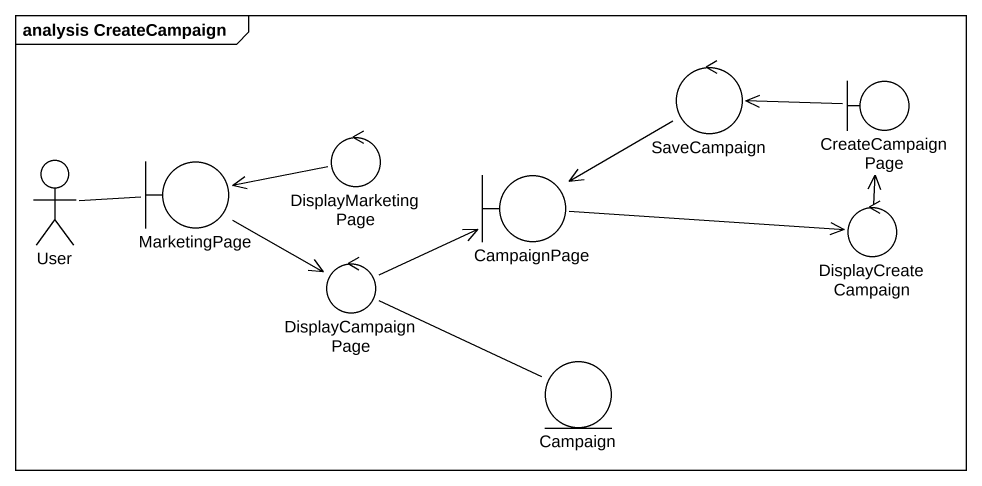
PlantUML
@startuml
mainframe analysis CreateCampaign
control SaveCampaign
control DisplayMarketingPage
boundary CreateCampaignPage
actor User
boundary MarketingPage
boundary CampaignPage
control DisplayCreateCampaign
control DisplayCampaignPage
entity Campaign
SaveCampaign --> CampaignPage
DisplayMarketingPage -left-> MarketingPage
CreateCampaignPage -left-> SaveCampaign
User -right- MarketingPage
MarketingPage --> DisplayCampaignPage
CampaignPage -right-> DisplayCreateCampaign
DisplayCreateCampaign -up-> CreateCampaignPage
DisplayCampaignPage -right-> CampaignPage
Campaign -left- DisplayCampaignPage
@enduml
